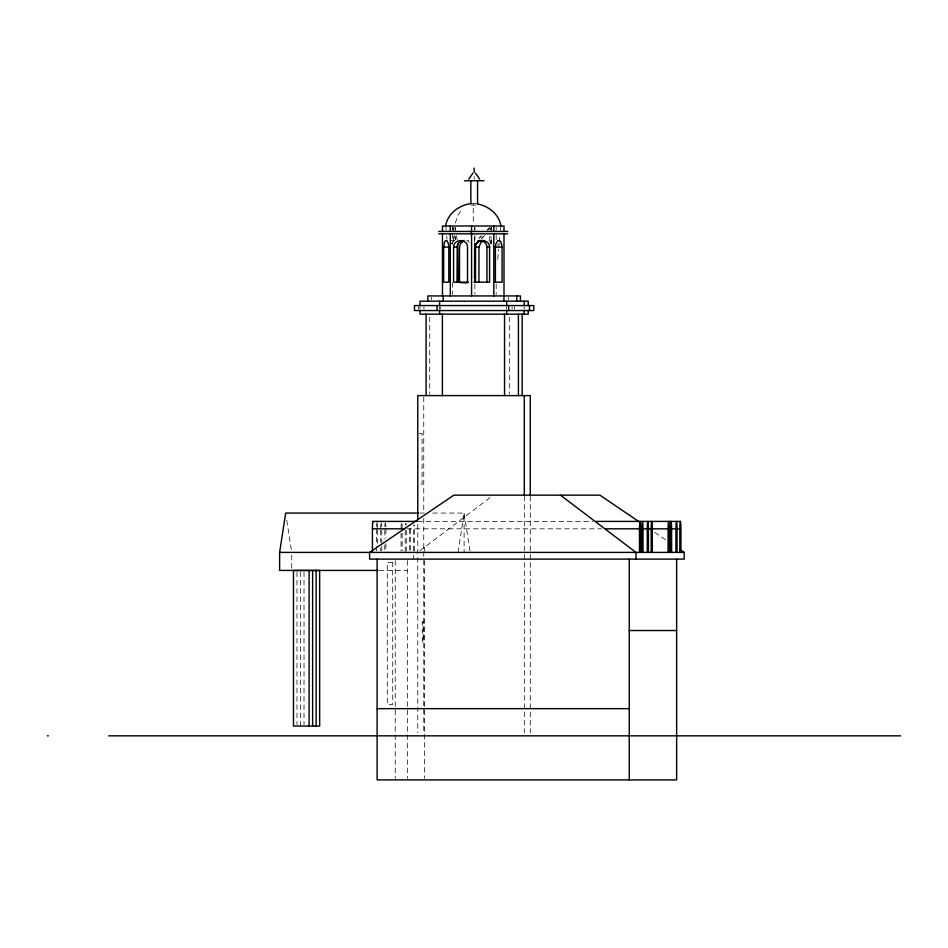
<?xml version="1.0" encoding="UTF-8"?>
<svg xmlns="http://www.w3.org/2000/svg" width="948" height="948" viewBox="0 0 948 948"><rect width="100%" height="100%" fill="white"/><g stroke="black" fill="none" stroke-linecap="round" stroke-linejoin="round"><path stroke-width="0.71" stroke-dasharray="4.74 3.56" d="M474.664 241.941L474.699 236.147M474.735 230.352L474.747 227.449M491.502 241.337L490.566 243.766L491.017 236.348M491.372 230.435L491.538 227.473M497.712 259.349L498.624 249.194M498.755 247.748L499.158 243.399M499.288 241.941L499.809 236.147M500.331 230.352L500.603 227.449M458.062 552.4L464.105 513.069L431.672 513.069M497.747 245.366L498.008 243.766M489.085 241.219L490.009 235.685M490.934 230.151L491.396 227.39M490.566 243.766L491.787 236.941M455.313 223.1L458.038 215.03L462.707 208.596M451.473 243.766L453.689 240.448M451.971 243.766L452.492 242.392M481.548 238.541L484.594 235.412M489.678 230.186L491.704 228.089L489.701 230.103M481.62 238.292L483.634 236.242M479.463 237.841L481.489 235.874M487.568 229.949L489.606 227.97M478.799 238.292L480.944 236.242M487.355 230.103L490.566 227.022M453.191 241.337L453.997 240.673M489.95 241.337L491.609 240.448M420.011 550.705L490.957 496.93M471.381 205.112L476.453 205.112M451.212 240.448L454.862 240.448M419.324 433.532L422.073 433.532L422.073 484.227L419.324 484.227M419.869 513.069L424.289 513.069M417.831 521.412L593.057 521.412M406.941 528.818L601.506 528.818M379.129 570.423L407.332 570.423M476.678 203.808L473.265 203.405L473.265 224.593M466.795 240.448L468.679 240.673M654.724 532.409L665.686 539.85M467.814 241.337L469.319 242.392M490.839 242.392L491.941 243.766M453.026 227.366L453.511 230.103M454.471 235.566L455.194 239.666M455.123 227.39L455.585 230.151M456.486 235.685L457.173 239.832M469.935 550.942L464.105 513.069L464.105 552.4M286.794 520.345L291.498 550.942M445.927 227.449L446.188 230.352M446.709 236.147L446.97 239.05M452.883 227.473L453.061 230.435M453.428 236.348L453.796 242.261M454.981 227.473L455.159 230.435M455.502 236.348L455.68 239.311M530.288 496.195L530.288 732.875M524.315 496.195L524.315 732.875M524.197 306.808L524.197 309.309M514.634 306.808L514.634 309.309M512.086 306.808L512.086 309.309M509.313 317.13L509.313 394.119M508.519 297.234L508.519 299.864M506.67 306.808L506.67 309.309M496.171 227.366L496.171 230.091M496.171 235.305L496.171 239.749M496.171 284.092L496.171 294.449M474.901 227.366L474.901 230.091M474.901 235.305L474.901 241.219M474.901 284.092L474.901 294.449M474.178 176.529L474.201 179.35M452.658 227.366L452.658 230.091M452.658 233.836L452.658 244.181M452.658 282.623L452.658 294.449M440.275 306.808L440.275 309.309M439.623 306.808L439.623 309.309M431.387 297.234L431.387 299.864M429.717 317.13L429.717 394.119M424.503 547.304L424.503 551.132M424.503 560.588L424.503 732.804M424.503 734.273L424.503 778.438M423.934 306.808L423.934 309.309M423.756 397.082L423.756 512.465M423.756 518.378L423.756 732.875M420.035 305.564L420.035 309.309M418.613 306.808L418.613 309.309M417.784 524.303L417.784 732.875M414.549 550.93L414.549 528.818A10.973 0.593 -90 0 0 414.43 524.955M413.435 550.93L413.435 528.818A10.973 0.593 -90 0 1 413.553 524.955M413.435 555.09L413.435 559.119M410.425 528.818L410.425 550.93M409.299 528.818L409.299 552.4M407.332 560.529L407.332 778.427M406.301 530.288L406.301 550.93M405.175 530.288L405.175 552.4M402.165 533.238L402.165 550.93M401.04 533.238L401.04 550.93M395.233 560.529L395.233 778.427M385.931 528.818L385.931 537.658M385.931 543.559L385.931 550.93M384.805 530.288L384.805 539.139M384.805 545.029L384.805 550.93M381.795 530.288L381.795 545.029M381.795 546.51L381.795 550.93M380.669 530.288L380.669 542.09M380.669 547.98L380.669 550.93M377.671 530.288L377.671 543.559M376.546 528.818L376.546 545.029M376.546 546.51L376.546 550.93M304.012 571.952L304.012 724.568M300.504 571.952L300.504 726.038M296.985 571.952L296.985 724.568M291.723 555.173L291.723 570.423M406.076 523.462A10.973 0.593 -90 0 1 406.171 524.955M405.294 524.955A10.973 0.593 -90 0 1 405.389 523.462M401.952 523.462A10.973 0.593 -90 0 1 402.165 528.818M401.04 528.818A10.973 0.593 -90 0 1 401.265 523.462M381.582 523.462A10.973 0.593 -90 0 1 381.748 526.768M380.669 528.818A10.973 0.593 -90 0 1 380.895 523.462M377.458 523.462A10.973 0.593 -90 0 1 377.671 528.818M376.593 526.768A10.973 0.593 -90 0 1 376.759 523.462M385.706 523.462A10.973 0.593 -90 0 1 385.872 526.768M384.852 526.768A10.973 0.593 -90 0 1 385.018 523.462M392.721 562.413L387.282 562.413L387.282 704.435L392.721 704.435L392.721 562.413M423.14 621.793L422.251 621.793L422.251 642.625L423.14 642.625L423.14 621.793"/><path stroke-width="1.42" d="M474.474 278.191L474.664 243.399M443.676 247.096L444.434 242.392L445.584 240.673L446.911 240.673L448.463 243.766L448.807 247.096L448.807 282.172L443.676 282.172L443.676 247.096L448.641 247.096M474.178 168.092L474.201 172.311M468.537 282.172L453.594 282.172L453.594 247.096C453.44 238.505 467.684 238.505 467.518 247.096L467.518 282.172M457.007 282.172L457.244 245.366L459.045 242.392L463.975 240.448M475.541 282.172L475.541 247.096C475.505 242.724 480.198 239.536 484.298 240.673M478.953 282.172L478.953 247.096L480.991 242.392L484.108 240.673M378.062 570.423L279.624 570.423L279.624 552.4L285.68 513.069L418.4 513.069M445.607 226.003C447.527 213.3 459.851 204.519 472.128 203.536M472.945 173.129L468.798 179.136M463.145 241.337L460.479 243.766L459.507 247.096L459.507 282.172M477.792 240.673C481.963 239.56 486.94 242.57 486.964 247.096L486.964 282.172M464.437 180.76L483.978 180.76M438.746 231.454L507.725 231.454M438.746 233.836L507.725 233.836M453.594 247.096L457.007 247.096M475.541 247.096L478.953 247.096M486.964 247.096L489.583 247.096L489.583 282.172L473.858 282.172M494.951 247.096L502.073 247.096L502.073 282.172L494.951 282.172M372.979 521.412L417.239 521.412M595.771 521.412L680.38 521.412A10.973 0.593 -90 0 1 680.937 528.818L680.937 552.4M372.422 550.93L372.422 528.818L404.879 528.818M605.535 528.818L639.473 528.818A10.973 0.593 -90 0 1 640.03 521.412A10.973 0.593 -90 0 1 640.587 528.818L640.587 552.4M642.851 528.818L647.294 528.818A10.973 0.593 -90 0 1 647.851 521.412A10.973 0.593 -90 0 1 648.42 528.818L648.42 552.4M648.231 528.818L651.181 528.818A10.973 0.593 -90 0 1 651.75 521.412A10.973 0.593 -90 0 1 652.307 528.818L652.307 552.4M651.869 528.818L668.091 528.818A10.973 0.593 -90 0 1 668.66 521.412A10.973 0.593 -90 0 1 669.217 528.818L669.217 552.4M669.999 528.818L675.924 528.818A10.973 0.593 -90 0 1 676.481 521.412A10.973 0.593 -90 0 1 677.05 528.818L677.05 552.4M676.848 528.818L679.811 528.818A10.973 0.593 -90 0 1 680.38 521.412M279.624 552.4L684.148 552.4L684.148 559.119L369.601 559.119L369.601 552.4L453.796 495.164L599.942 495.164L638.905 521.649M313.551 570.483L319.654 570.483L319.654 726.038L293.477 726.038L293.477 570.483L312.627 570.483L312.627 726.038M629.247 630.527L676.635 630.527M377.103 708.654L629.247 708.654M47.4 735.838L48.324 735.838M108.759 735.838L900.6 735.838M459.887 282.575L467.234 282.907M477.792 204.057C488.824 206.06 499.205 214.532 500.923 226.003M679.858 549.485L684.148 552.4M560.458 495.164L635.99 552.4L635.99 559.119M479.605 179.136L475.469 173.129M457.754 243.766L458.192 282.172M489.583 247.096C489.571 238.469 475.031 238.469 475.019 247.096L475.019 282.172M502.073 247.096L501.089 242.392L499.596 240.673L497.866 240.673L495.84 243.766L495.401 247.096L495.401 282.172M679.811 528.818L679.811 552.4M676.635 559.119L676.635 779.908L377.103 779.908L377.103 559.119M675.924 528.818L675.924 552.4M671.622 552.4L671.622 528.818A10.973 0.593 -90 0 0 671.065 521.412A10.973 0.593 -90 0 0 670.509 528.818L670.509 552.4M668.091 528.818L668.091 552.4M651.181 528.818L651.181 552.4M647.294 528.818L647.294 552.4M643.005 552.4L643.005 528.818A10.973 0.593 -90 0 0 642.436 521.412A10.973 0.593 -90 0 0 641.879 528.818L641.879 552.4M639.473 528.818L639.473 552.4M629.247 559.119L629.247 779.908M530.288 494.714L530.288 395.6L417.784 395.6L417.784 519.86M529.517 305.564L529.517 310.553M528.226 305.564L528.226 301.18L420.035 301.18L420.035 305.564M528.226 310.553L528.226 314.167L420.035 314.167L420.035 310.553M524.315 395.6L524.315 494.714M524.197 301.18L524.197 305.564M524.197 310.553L524.197 314.167M522.17 314.167L522.17 395.6M520.428 301.18L520.428 295.93L427.844 295.93L427.844 301.18M518.414 314.167L518.414 395.6M516.743 295.93L516.743 301.18M508.638 305.564L508.638 310.553M506.67 301.18L506.67 305.564M506.67 310.553L506.67 314.167M504.549 314.167L504.549 395.6M504.004 231.454L504.004 226.003L442.467 226.003L442.467 231.454M504.004 233.836L504.004 295.93M503.933 295.93L503.933 301.18M493.813 226.003L493.813 231.454M493.813 233.836L493.813 295.93M477.567 180.76L477.567 203.69M471.571 226.003L471.571 231.454M471.571 233.836L471.571 295.93M471.369 231.454L471.369 233.836M470.848 180.76L470.848 203.69M450.3 226.003L450.3 231.454M450.3 233.836L450.3 295.93M443.19 295.93L443.19 301.18M442.467 233.836L442.467 295.93M442.396 314.167L442.396 395.6M439.623 301.18L439.623 305.564M439.623 310.553L439.623 314.167M437.075 305.564L437.075 310.553M426.09 314.167L426.09 395.6M316.146 570.483L316.146 726.038M309.119 570.483L309.119 726.038M381.12 521.649A10.973 0.593 -90 0 1 381.357 521.649M372.422 528.818A10.973 0.593 -90 0 1 373.109 521.649M376.984 521.649A10.973 0.593 -90 0 1 377.233 521.649M385.244 521.649A10.973 0.593 -90 0 1 385.492 521.649M533.783 305.564L414.477 305.564L414.477 310.553L533.783 310.553L533.783 305.564"/></g></svg>
